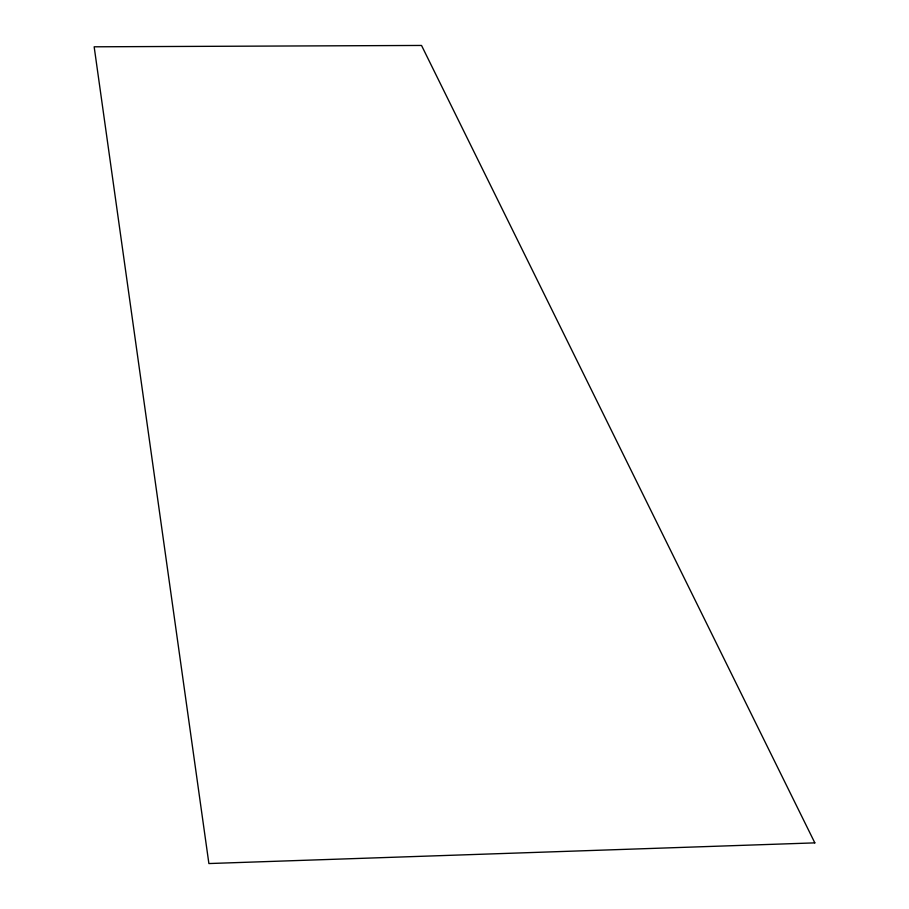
<?xml version="1.0" encoding="UTF-8"?>
<svg xmlns="http://www.w3.org/2000/svg" width="909" height="909" viewBox="0 0 909 909"><rect width="100%" height="100%" fill="white"/><g stroke="black" fill="none" stroke-linecap="round" stroke-linejoin="round"><path stroke-width="1.36" d="M814.839 842.87L208.888 863.55L94.161 46.802L421.526 45.45L814.839 842.87"/></g></svg>
